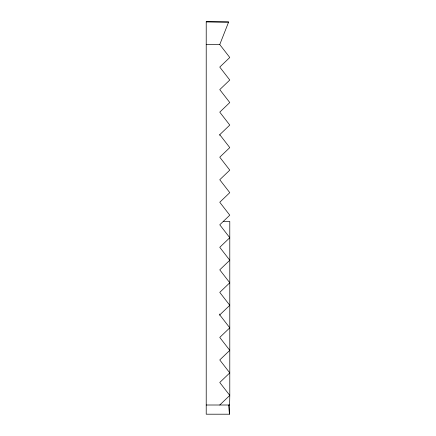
<?xml version="1.0" encoding="UTF-8"?>
<svg xmlns="http://www.w3.org/2000/svg" width="436" height="436" viewBox="0 0 436 436"><rect width="100%" height="100%" fill="white"/><g stroke="black" fill="none" stroke-linecap="round" stroke-linejoin="round"><path stroke-width="0.65" d="M219.76 135.302L219.76 134.675L229.783 125.078L219.76 112.145L229.783 102.547L219.76 89.62L229.783 80.022L219.76 67.09L229.783 57.492L219.76 44.565L228.622 22.034L206.217 21.8L206.217 414.2L229.45 414.2L229.783 395.408L229.783 221.455L223.237 221.455M219.76 405.006L229.783 395.408L219.76 382.481L229.783 372.884L219.76 359.951L229.783 350.353L219.76 337.426L229.783 327.828L219.76 314.896L229.783 305.298L219.76 292.371L229.783 282.768L219.76 269.84L229.783 260.243L219.76 247.316L229.783 237.713L219.76 224.785L229.783 215.188L219.76 202.255L229.783 192.658L219.76 179.73L229.783 170.133L219.76 157.2L229.783 147.602L219.76 134.675M206.217 44.565L219.76 44.565M206.217 405.006L229.614 405.006M206.217 21.8L228.622 22.034M228.622 405.006L229.45 414.2M219.76 314.024L219.76 315.19"/></g></svg>
